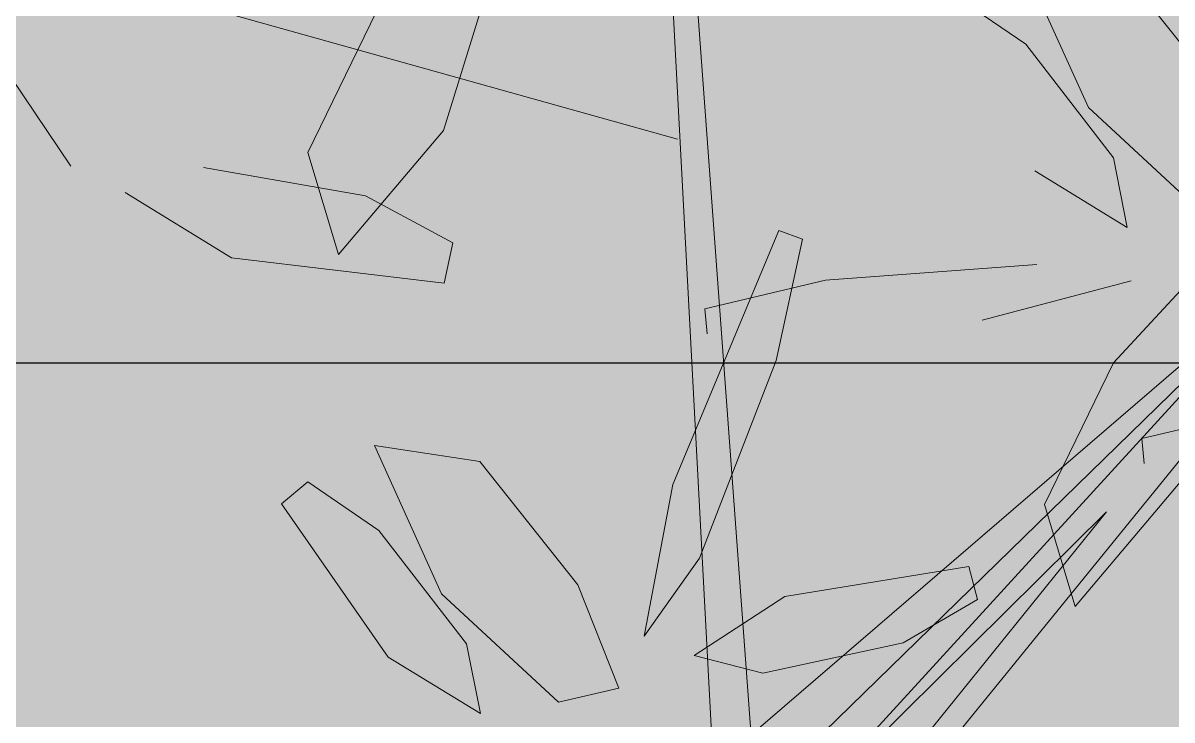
# Model space of a CAD drawing. Header units: metres. Extents: x 349703 to 349913, y 9282546 to 9282694.
# Drawn here: x 349746.5122 to 349746.9953, y 9282628.6649 to 9282628.9578 of the extents above; entities that cross this region are included whole.
import ezdxf

# ---------------------------------------------------------------- set-up
doc = ezdxf.new("R2010")
doc.units = ezdxf.units.M
doc.header["$LTSCALE"] = 0.25
for name, color, linetype, lineweight in [('AREA-VERDE', 3, 'CONTINUOUS', 9), ('ARQ-FONDO', 253, 'CONTINUOUS', 9), ('LLORAD-TEXTO', 1, 'CONTINUOUS', 25)]:
    doc.layers.add(name, color=color, linetype=linetype, lineweight=lineweight)

# ---------------------------------------------------------------- blocks, each defined once
blk = doc.blocks.new('WAKDOQ')
at = {"layer": 'AREA-VERDE', "lineweight": 0, "true_color": 0xc4e4b2, "transparency": 33554687}
h = blk.add_hatch(color=3, dxfattribs=at)
h.dxf.hatch_style = 1
h.paths.add_polyline_path([(349597.51754, 9282630.67616), (349595.38259, 9282630.67616), (349595.38259, 9282627.00629), (349597.51754, 9282627.00629)])
blk = doc.blocks.new('ARR2')
at = {"layer": 'ARQ-FONDO', "lineweight": 5}
for p, q in [((2740.91338, 1214.74568), (2739.71857, 1215.08035)), ((2740.93517, 1214.36421), (2740.90831, 1214.86994)), ((2740.95882, 1214.37431), (2740.92251, 1214.86579)), ((2741.16307, 1214.76479), (2741.12238, 1214.85488)), ((2741.18632, 1214.84506), (2741.24601, 1214.77009)), ((2740.79986, 1214.84357), (2740.77109, 1214.75099)), ((2741.08188, 1214.83284), (2741.12506, 1214.80323)), ((2740.68863, 1214.73745), (2740.73062, 1214.82358)), ((2741.12506, 1214.80323), (2741.17834, 1214.73435)), ((2740.50108, 1214.79359), (2740.54472, 1214.72923)), ((2741.23427, 1214.69899), (2741.16307, 1214.76479)), ((2740.77109, 1214.75099), (2740.70727, 1214.6755)), ((2740.70727, 1214.6755), (2740.68863, 1214.73745)), ((2741.01447, 1214.29989), (2741.36929, 1214.73585)), ((2741.17834, 1214.73435), (2741.1867, 1214.69196)), ((2740.72378, 1214.71131), (2740.62532, 1214.72838)), ((2740.93517, 1214.36421), (2741.3605, 1214.72992)), ((2741.1867, 1214.69196), (2741.13058, 1214.72635)), ((2740.5776, 1214.71317), (2740.6423, 1214.67355)), ((2740.77678, 1214.68262), (2740.72378, 1214.71131)), ((2740.91059, 1214.53581), (2740.97505, 1214.69016)), ((2740.98938, 1214.68492), (2740.97339, 1214.61126)), ((2740.97505, 1214.69016), (2740.98938, 1214.68492)), ((2740.77148, 1214.6582), (2740.77678, 1214.68262)), ((2740.6423, 1214.67355), (2740.77148, 1214.6582)), ((2741.00334, 1214.65989), (2741.13183, 1214.66948)), ((2740.92996, 1214.64264), (2741.00334, 1214.65989)), ((2741.18903, 1214.65957), (2741.09846, 1214.63567)), ((2741.17834, 1214.60979), (2741.22421, 1214.6591)), ((2741.27733, 1214.6535), (2740.96957, 1214.317)), ((2740.97152, 1214.35547), (2741.27733, 1214.6535)), ((2740.9314, 1214.62745), (2740.92996, 1214.64264)), ((2740.97339, 1214.61126), (2740.92676, 1214.49114)), ((2741.13634, 1214.52366), (2741.17834, 1214.60979)), ((2741.19558, 1214.56389), (2741.26896, 1214.58114)), ((2740.72924, 1214.55963), (2740.79319, 1214.54981)), ((2740.76993, 1214.46954), (2740.72924, 1214.55963)), ((2741.19702, 1214.5487), (2741.19558, 1214.56389)), ((2740.79319, 1214.54981), (2740.85287, 1214.47484)), ((2740.67277, 1214.52418), (2740.68874, 1214.53759)), ((2740.68874, 1214.53759), (2740.73192, 1214.50798)), ((2741.2188, 1214.5372), (2741.15498, 1214.46171)), ((2740.89321, 1214.44377), (2740.91059, 1214.53581)), ((2740.73744, 1214.43109), (2740.67277, 1214.52418)), ((2741.15498, 1214.46171), (2741.13634, 1214.52366)), ((2740.96957, 1214.317), (2741.17407, 1214.51937)), ((2741.17407, 1214.51937), (2740.97842, 1214.27699)), ((2740.73192, 1214.50798), (2740.7852, 1214.43909)), ((2740.92676, 1214.49114), (2740.89321, 1214.44377)), ((2740.97864, 1214.46781), (2741.09049, 1214.48614)), ((2741.09049, 1214.48614), (2741.09572, 1214.46595)), ((2740.85287, 1214.47484), (2740.87764, 1214.41222)), ((2740.84113, 1214.40374), (2740.76993, 1214.46954)), ((2740.92345, 1214.43194), (2740.97864, 1214.46781)), ((2741.09572, 1214.46595), (2741.05042, 1214.43971)), ((2741.05042, 1214.43971), (2740.96531, 1214.42125)), ((2740.7852, 1214.43909), (2740.79356, 1214.39671)), ((2740.79356, 1214.39671), (2740.73744, 1214.43109)), ((2740.96531, 1214.42125), (2740.92345, 1214.43194)), ((2740.87764, 1214.41222), (2740.84113, 1214.40374))]:
    blk.add_line(p, q, dxfattribs=at)

msp = doc.modelspace()

# ---------------------------------------------------------------- linework, layer by layer
at = {"layer": 'LLORAD-TEXTO'}
msp.add_line((349746.46, 9282628.815), (349747.71, 9282628.815), dxfattribs=at)

# ---------------------------------------------------------------- block references
at = {"layer": 'ARQ-FONDO'}
msp.add_blockref('WAKDOQ', (150.24868, 0), dxfattribs=at)
at = {"layer": 'ARQ-FONDO', "xscale": 0.6917913537138002, "yscale": 0.6917913537138002, "zscale": 0.6917913537138002}
msp.add_blockref('ARR2', (347850.64723, 9281788.55845), dxfattribs=at)

doc.saveas('drawing.dxf')
